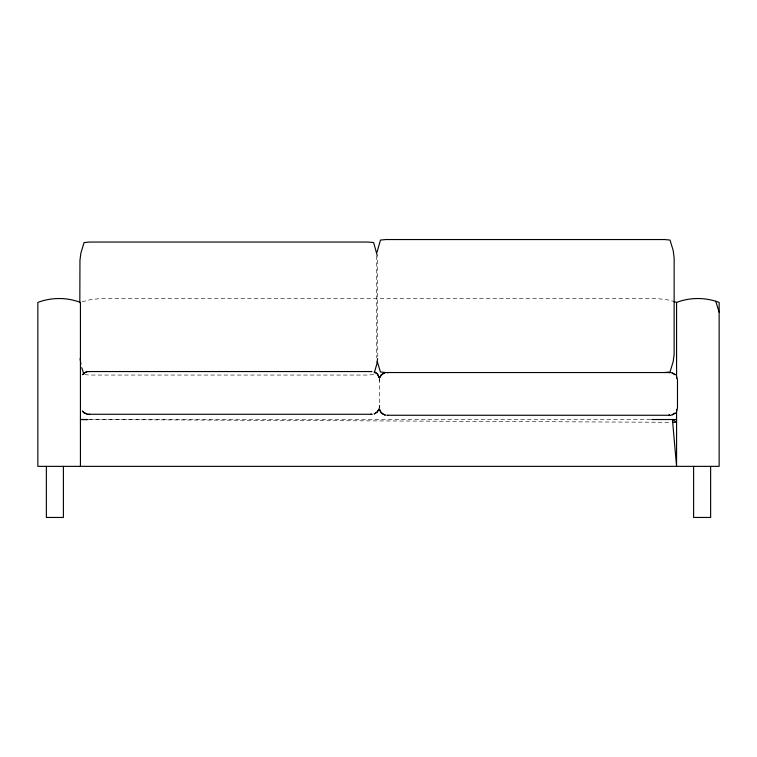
<?xml version="1.0" encoding="UTF-8"?>
<svg xmlns="http://www.w3.org/2000/svg" width="757" height="757" viewBox="0 0 757 757"><rect width="100%" height="100%" fill="white"/><g stroke="black" fill="none" stroke-linecap="round" stroke-linejoin="round"><path stroke-width="0.57" stroke-dasharray="3.79 2.84" d="M377.771 356.727L377.412 256.661M379.418 378.973L379.342 406.67M379.266 407.834L379.266 406.67M379.191 379.967L379.295 378.812L379.266 381.121M379.238 407.995L379.266 405.686M379.314 407.995L379.342 405.686M376.503 256.008L376.683 357.929M82.135 301.825L90.868 299.498L101.722 298.513L655.278 298.513L666.132 299.498L673.162 301.239M373.636 374.535L368.214 375.046L89.506 375.046L84.084 374.535M650.547 419.52L87.528 419.52L670.664 422.302"/><path stroke-width="1.14" d="M377.592 358.581L376.816 364.098L374.28 372.851M376.986 252.327L380.459 240.054L385.881 239.543L664.589 239.543L670.011 240.054L673.191 250.491L674.146 257.863L674.146 354.219L673.191 361.581L670.011 372.018L664.589 372.539M669.945 372.605L669.273 372.586M379.645 377.686L381.462 374.743L384.338 372.927M378.964 409.13L377.147 412.063L374.27 413.89L377.147 412.063L379.03 409.13M676.654 411.183L677.487 407.834L677.487 379.967L676.654 376.617M379.569 377.686L381.396 374.743M82.56 374.639L84.131 372.993L87.32 371.649M82.494 374.639L85.181 372.387L87.377 371.649M675.358 413.057L671.289 415.158M675.291 413.057L672.358 414.874M371.129 371.592L371.895 371.545L370.76 371.621M382.342 373.986L385.464 372.643M674.014 301.532L676.569 302.422C690.138 297.236 705.581 297.236 719.15 302.422L719.15 466.359L710.87 466.359M668.904 372.605L670.068 372.539M88.531 414.278L89.638 414.202M387.783 415.186L386.789 415.262M88.531 371.545L89.638 371.621L88.645 371.555M89.477 371.545L370.665 371.545M386.676 372.539L387.839 372.605L386.808 372.605M387.622 372.539L668.809 372.539M88.484 414.278L371.98 414.278M387.622 415.262L670.125 415.262M651.73 419.52L676.569 419.52M46.13 466.359L37.85 466.359L37.85 302.422C51.419 297.236 66.862 297.236 80.431 302.422L80.431 466.359M673.03 422.311L676.569 422.33L672.434 419.406L676.569 466.359L676.569 409.518M385.881 372.539L380.459 372.018L377.279 361.581M668.904 415.186L670.059 415.262L668.961 415.186M370.816 414.202L371.914 414.278M671.289 372.643L675.358 374.743M384.338 414.874L385.464 415.158L381.396 413.057L379.295 408.988L380.705 412.177L383.326 414.42M87.32 414.164L84.131 412.82L82.494 411.183M87.377 414.164L84.197 412.82L82.56 411.183M672.358 372.927L675.291 374.743M374.27 371.933L377.213 373.75L379.314 377.819M375.283 372.387L377.147 373.75M377.904 374.639L379.238 377.819M83.762 373.693L81.737 367.675M715.744 301.239L719.15 312.253M377.26 255.743L373.636 242.562L368.214 242.051L89.506 242.051L84.084 242.562L80.904 252.999L79.949 260.37L79.826 302.696M80.904 364.098L80.128 358.581M693.601 466.359L693.601 517.457L710.634 517.457L710.634 466.359L46.366 466.359L46.366 517.457L63.399 517.457L63.399 466.359M676.569 302.422L676.569 378.065M87.528 419.52L80.431 419.52L87.519 419.558"/></g></svg>
